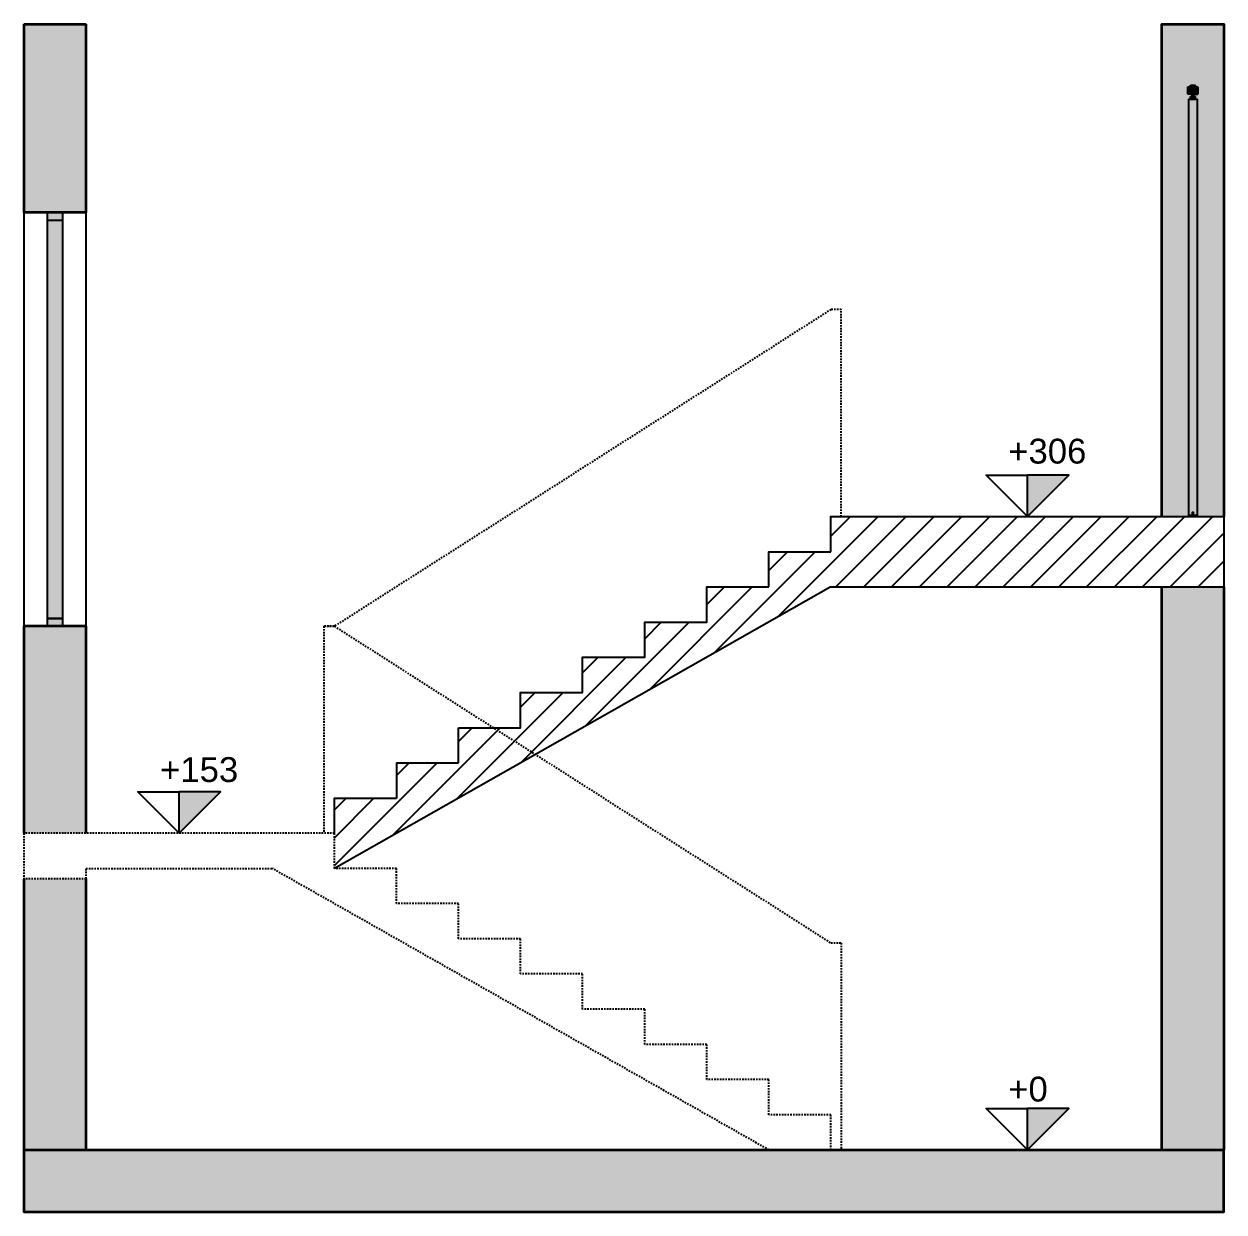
# Model space of a CAD drawing. Header units: millimetres. Extents: x 3381 to 4532, y 992 to 1730.
# Drawn here: x 3952 to 4532, y 1062 to 1636 of the extents above; entities that cross this region are included whole.
import ezdxf

# ---------------------------------------------------------------- set-up
doc = ezdxf.new("R2010")
doc.units = ezdxf.units.MM
doc.linetypes.add('JIS_02_0.7', pattern=[1.35, 0.75, -0.6])
for name, color, linetype in [('ECLISSE', 7, 'Continuous'), ('porte', 42, 'Continuous'), ('solid', 9, 'Continuous'), ('tratteggiate', 7, 'JIS_02_0.7'), ('vetro', 140, 'Continuous')]:
    doc.layers.add(name, color=color, linetype=linetype)
doc.layers.add('muri grandi', color=7, linetype='Continuous', lineweight=35)
doc.styles.get("Standard").update_dxf_attribs({"font": 'arial.ttf'})

msp = doc.modelspace()

# ---------------------------------------------------------------- hatches: boundary and pattern name
h = msp.add_hatch(color=256)
h.dxf.hatch_style = 1
h.paths.add_polyline_path([(4519.556, 1605.432), (4514.756, 1605.432), (4514.756, 1601.882), (4517.874, 1601.882), (4519.556, 1601.882)])
h.paths.add_polyline_path([(4518.406, 1606.232), (4517.256, 1606.232), (4515.906, 1606.232), (4515.906, 1605.432), (4518.406, 1605.432)])
h.paths.add_polyline_path([(4517.556, 1601.882), (4516.756, 1601.882), (4516.756, 1600.632), (4517.556, 1600.632)])
h.paths.add_polyline_path([(4518.406, 1600.632), (4515.906, 1600.632), (4515.906, 1599.432), (4518.406, 1599.432)])
h = msp.add_hatch(color=256)
h.dxf.hatch_style = 1
h.paths.add_polyline_path([(4457.156, 1417.732), (4437.156, 1417.732), (4437.156, 1397.732)])
h = msp.add_hatch()
h.set_pattern_fill('ANSI31', color=256, scale=3)
h.set_pattern_definition([(45, (34.8095, -157.63), (-6.735192, 6.735192), [])])
h.paths.add_polyline_path([(4532.156, 1397.732), (4342.156, 1397.732), (4342.156, 1380.732), (4312.156, 1380.732), (4312.156, 1363.732), (4282.156, 1363.732), (4282.156, 1346.732), (4252.156, 1346.732), (4252.156, 1329.732), (4222.156, 1329.732), (4222.156, 1312.732), (4192.156, 1312.732), (4192.156, 1295.732), (4179.019, 1295.732), (4199.319, 1282.79), (4342.156, 1363.732), (4532.156, 1363.732)])
h.paths.add_polyline_path([(4199.319, 1282.79), (4179.019, 1295.732), (4162.156, 1295.732), (4162.156, 1278.732), (4132.156, 1278.732), (4132.156, 1261.732), (4102.156, 1261.732), (4102.156, 1244.732), (4102.156, 1227.732)])
h = msp.add_hatch(color=256)
h.dxf.hatch_style = 1
h.paths.add_polyline_path([(4047.156, 1264.732), (4027.156, 1264.732), (4027.156, 1244.732)])
h = msp.add_hatch(color=256)
h.dxf.hatch_style = 1
h.paths.add_polyline_path([(4457.156, 1111.732), (4437.156, 1111.732), (4437.156, 1091.732)])
at = {"layer": 'porte'}
h = msp.add_hatch(color=256, dxfattribs=at)
h.dxf.hatch_style = 1
h.paths.add_polyline_path([(4515.156, 1599.432), (4515.156, 1398.232), (4516.826, 1398.232), (4516.826, 1399.733), (4517.486, 1399.733), (4517.486, 1398.232), (4519.156, 1398.232), (4519.156, 1599.432)])
h = msp.add_hatch(color=256, dxfattribs=at)
h.dxf.hatch_style = 1
h.paths.add_polyline_path([(3963.345, 1544.732), (3963.345, 1540.92), (3970.968, 1540.92), (3970.968, 1544.732)])
h.paths.add_polyline_path([(3970.968, 1344.732), (3970.968, 1348.543), (3963.345, 1348.543), (3963.345, 1344.732)])
at = {"layer": 'solid'}
h = msp.add_hatch(color=256, dxfattribs=at)
h.dxf.hatch_style = 1
h.paths.add_polyline_path([(3952.156, 1544.732), (3982.156, 1544.732), (3982.156, 1635.732), (3952.156, 1635.732)])
h.paths.add_polyline_path([(3982.156, 1344.732), (3952.156, 1344.732), (3952.156, 1244.732), (3982.156, 1244.732)])
h.paths.add_polyline_path([(3952.156, 1091.732), (3982.156, 1091.732), (3982.156, 1222.732), (3952.156, 1222.732)])
h.paths.add_polyline_path([(4532.156, 1061.732), (4532.156, 1091.732), (4502.156, 1091.732), (4342.156, 1091.732), (4312.156, 1091.732), (3952.156, 1091.732), (3952.156, 1061.732)])
h = msp.add_hatch(color=256, dxfattribs=at)
h.dxf.hatch_style = 1
h.paths.add_polyline_path([(4502.156, 1397.732), (4532.156, 1397.732), (4532.156, 1635.732), (4502.156, 1635.732)])
h.paths.add_polyline_path([(4515.156, 1599.432), (4515.906, 1599.432), (4515.906, 1600.632), (4516.756, 1600.632), (4516.756, 1601.882), (4514.756, 1601.882), (4514.756, 1605.432), (4515.906, 1605.432), (4515.906, 1606.232), (4517.256, 1606.232), (4518.406, 1606.232), (4518.406, 1605.432), (4519.556, 1605.432), (4519.556, 1601.882), (4517.556, 1601.882), (4517.556, 1600.632), (4518.406, 1600.632), (4518.406, 1599.432), (4519.156, 1599.432), (4519.156, 1398.232), (4517.486, 1398.232), (4517.486, 1399.733), (4516.826, 1399.733), (4516.826, 1398.232), (4515.156, 1398.232)], flags=16)
h = msp.add_hatch(color=256, dxfattribs=at)
h.dxf.hatch_style = 1
h.paths.add_polyline_path([(4532.156, 1363.732), (4502.156, 1363.732), (4502.156, 1091.732), (4532.156, 1091.732)])
at = {"layer": 'vetro'}
h = msp.add_hatch(color=256, dxfattribs=at)
h.dxf.hatch_style = 1
h.paths.add_polyline_path([(3970.968, 1540.92), (3963.345, 1540.92), (3963.345, 1348.543), (3970.968, 1348.543)])

# ---------------------------------------------------------------- linework, layer by layer
for points in [[(4517.874, 1601.882), (4514.756, 1601.882)], [(4517.874, 1601.882), (4519.556, 1601.882)], [(4515.156, 1398.232), (4515.156, 1599.432), (4519.156, 1599.432), (4519.156, 1398.232), (4517.486, 1398.232), (4517.486, 1399.733), (4516.826, 1399.733), (4516.826, 1398.232), (4515.156, 1398.232)], [(3952.156, 1544.732), (3952.156, 1344.732)], [(3963.345, 1544.732), (3963.345, 1540.92), (3970.968, 1540.92), (3970.968, 1544.732)], [(3982.156, 1344.732), (3982.156, 1544.732)], [(3963.345, 1540.92), (3963.345, 1348.543)], [(3970.968, 1348.543), (3970.968, 1540.92)], [(4437.156, 1397.732), (4417.156, 1417.732), (4437.156, 1417.732)], [(4437.156, 1397.732), (4437.156, 1417.732)], [(4437.156, 1397.732), (4457.156, 1417.732), (4437.156, 1417.732)], [(4342.156, 1380.732), (4342.156, 1397.732), (4502.156, 1397.732)], [(4502.156, 1397.732), (4532.156, 1397.732)], [(4502.156, 1397.732), (4532.156, 1397.732)], [(4532.156, 1397.732), (4532.156, 1363.732)], [(4312.156, 1363.732), (4312.156, 1380.732), (4342.156, 1380.732)], [(4162.156, 1295.732), (4192.156, 1295.732), (4192.156, 1312.732), (4222.156, 1312.732), (4222.156, 1329.732), (4252.156, 1329.732), (4252.156, 1346.732), (4282.156, 1346.732), (4282.156, 1363.732), (4312.156, 1363.732)], [(4342.156, 1363.732), (4199.319, 1282.79)], [(4342.156, 1363.732), (4532.156, 1363.732)], [(3970.968, 1344.732), (3970.968, 1348.543), (3963.345, 1348.543), (3963.345, 1344.732)], [(3963.345, 1348.543), (3970.968, 1348.543)], [(4162.156, 1278.732), (4162.156, 1295.732)], [(4199.319, 1282.79), (4102.156, 1227.732)], [(4132.156, 1278.732), (4162.156, 1278.732)], [(4132.156, 1278.732), (4132.156, 1261.732)], [(4027.156, 1244.732), (4007.156, 1264.732), (4027.156, 1264.732)], [(4027.156, 1244.732), (4027.156, 1264.732)], [(4027.156, 1244.732), (4047.156, 1264.732), (4027.156, 1264.732)], [(4102.156, 1244.732), (4102.156, 1261.732), (4132.156, 1261.732)], [(4437.156, 1091.732), (4417.156, 1111.732), (4437.156, 1111.732)], [(4437.156, 1091.732), (4437.156, 1111.732)], [(4437.156, 1091.732), (4457.156, 1111.732), (4437.156, 1111.732)], [(4532.156, 1091.732), (4502.156, 1091.732)], [(4512.156, 1091.732), (4522.156, 1091.732)]]:
    msp.add_lwpolyline(points)
at = {"layer": 'ECLISSE'}
for p, q in [((4514.756, 1601.882), (4514.756, 1605.432)), ((4514.756, 1605.432), (4519.556, 1605.432)), ((4515.906, 1606.232), (4517.256, 1606.232)), ((4515.906, 1605.432), (4515.906, 1606.232)), ((4516.756, 1600.632), (4516.756, 1601.882)), ((4517.256, 1606.232), (4518.406, 1606.232)), ((4517.556, 1600.632), (4517.556, 1601.882)), ((4518.406, 1605.432), (4518.406, 1606.232)), ((4519.556, 1605.432), (4519.556, 1601.882)), ((4515.906, 1599.432), (4515.906, 1600.632)), ((4515.906, 1600.632), (4518.406, 1600.632)), ((4518.406, 1599.432), (4518.406, 1600.632))]:
    msp.add_line(p, q, dxfattribs=at)
at = {"layer": 'ECLISSE', "color": 7}
msp.add_line((4511.756, 1397.732), (4522.556, 1397.732), dxfattribs=at)
at = {"layer": 'muri grandi'}
for points in [[(3952.156, 1635.732), (3952.156, 1544.732)], [(3952.156, 1635.732), (3982.156, 1635.732)], [(3982.156, 1544.732), (3982.156, 1635.732)], [(4502.156, 1397.732), (4502.156, 1635.732), (4532.156, 1635.732), (4532.156, 1397.732)], [(3982.156, 1544.732), (3952.156, 1544.732)], [(4502.156, 1091.732), (4502.156, 1363.732)], [(4532.156, 1363.732), (4532.156, 1091.732)], [(3952.156, 1344.732), (3952.156, 1244.732)], [(3982.156, 1344.732), (3952.156, 1344.732)], [(3982.156, 1244.732), (3982.156, 1344.732)], [(3952.156, 1222.732), (3952.156, 1091.732)], [(3982.156, 1091.732), (3982.156, 1222.732)], [(3952.156, 1091.732), (4312.156, 1091.732)], [(3952.156, 1091.732), (3952.156, 1061.732), (4532.156, 1061.732), (4532.156, 1091.732)], [(4312.156, 1091.732), (4342.156, 1091.732)], [(4342.156, 1091.732), (4532.156, 1091.732)]]:
    msp.add_lwpolyline(points, dxfattribs=at)
at = {"layer": 'porte'}
msp.add_lwpolyline([(3963.345, 1344.732), (3970.968, 1344.732)], dxfattribs=at)
at = {"layer": 'solid'}
for points in [[(4515.156, 1599.432), (4519.156, 1599.432), (4519.156, 1398.232), (4517.486, 1398.232), (4517.486, 1399.733), (4516.826, 1399.733), (4516.826, 1398.232), (4515.156, 1398.232), (4515.156, 1599.432), (4519.156, 1599.432)], [(4515.906, 1599.432), (4518.406, 1599.432)]]:
    msp.add_lwpolyline(points, dxfattribs=at)
at = {"layer": 'tratteggiate'}
for points in [[(4347.156, 1497.732), (4342.156, 1497.732), (4102.156, 1344.732)], [(4347.156, 1397.732), (4347.156, 1497.732)], [(4102.156, 1344.732), (4097.156, 1344.732), (4097.156, 1244.732)], [(4097.156, 1344.732), (4102.156, 1344.732), (4342.156, 1191.732)], [(3952.156, 1244.732), (3952.156, 1222.732)], [(4162.156, 1193.732), (4162.156, 1210.732), (4132.156, 1210.732), (4132.156, 1227.732), (4102.156, 1227.732), (4102.156, 1244.732), (3952.156, 1244.732)], [(3982.156, 1222.732), (3982.156, 1227.732)], [(3982.156, 1227.732), (4072.156, 1227.732)], [(4312.156, 1091.732), (4072.156, 1227.732)], [(3982.156, 1222.732), (3952.156, 1222.732)], [(4192.156, 1193.732), (4162.156, 1193.732)], [(4342.156, 1091.732), (4342.156, 1108.732), (4312.156, 1108.732), (4312.156, 1125.732), (4282.156, 1125.732), (4282.156, 1142.732), (4252.156, 1142.732), (4252.156, 1159.732), (4222.156, 1159.732), (4222.156, 1176.732), (4192.156, 1176.732), (4192.156, 1193.732)], [(4342.156, 1191.732), (4347.156, 1191.732), (4347.156, 1091.732)]]:
    msp.add_lwpolyline(points, dxfattribs=at)

# ---------------------------------------------------------------- texts
at = {"char_height": 12, "attachment_point": 1}
for s, insert in [('+306', (4427.87, 1435.35)), ('+153', (4017.941, 1281.483)), ('+0', (4427.87, 1127.105))]:
    msp.add_mtext(s, dxfattribs=dict(at, insert=insert))

doc.saveas('drawing.dxf')
